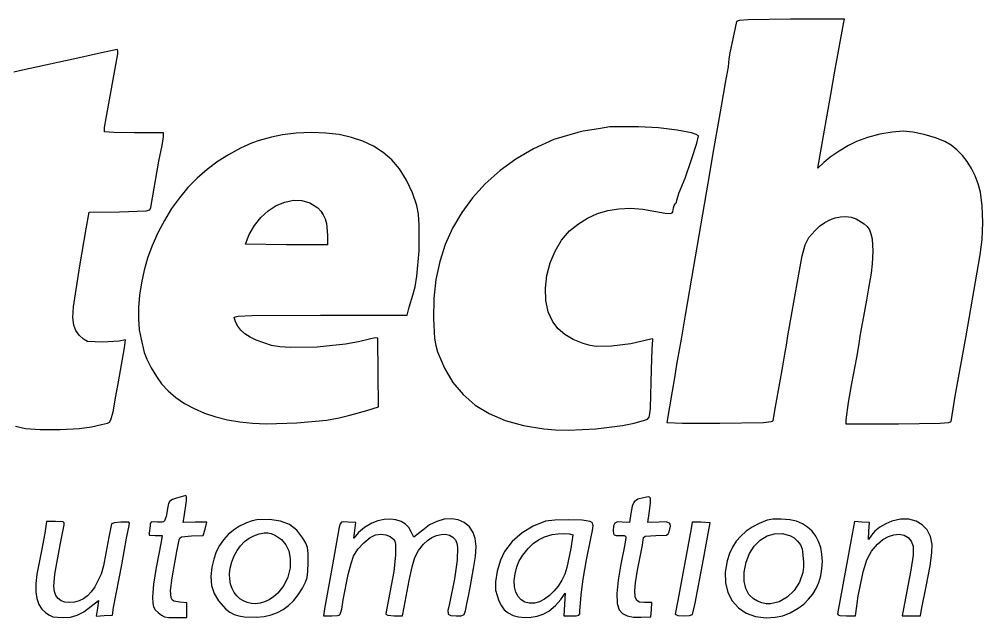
# Model space of a CAD drawing. Extents: x 0 to 706, y 0 to 209.
# Drawn here: x 502.3 to 705.5, y 43 to 169.3 of the extents above; entities that cross this region are included whole.
import ezdxf

# ---------------------------------------------------------------- set-up
doc = ezdxf.new("R2010")
doc.units = 0
doc.header["$MEASUREMENT"] = 0
doc.layers.add('Layer 1', color=7, linetype='Continuous')

msp = doc.modelspace()

# ---------------------------------------------------------------- linework, layer by layer
at = {"layer": 'Layer 1'}
for p, q in [((653.543, 168.892), (653.005, 166.158)), ((654.145344, 169.104766), (653.543, 168.892)), ((656.02775, 169.240375), (654.145344, 169.104766)), ((665.003, 169.333), (656.02775, 169.240375)), ((676.332, 169.333), (665.003, 169.333)), ((676.122, 168.363), (676.332, 169.333)), ((674.324, 158.397), (676.122, 168.363)), ((653.005, 166.158), (652.259, 162.564)), ((522.933, 162.934), (519.642, 162.224)), ((523.083125, 162.6835), (522.933, 162.934)), ((523.033, 162.013), (523.083125, 162.6835)), ((515.232, 161.243), (502.937, 158.589)), ((519.642, 162.224), (515.232, 161.243)), ((520.573, 148.445), (523.033, 162.013)), ((651.993, 160.977), (651.82725, 159.268375)), ((652.259, 162.564), (651.993, 160.977)), ((502.937, 158.589), (501.137875, 158.160875)), ((651.82725, 159.268375), (651.219, 155.927)), ((673.473, 153.458), (674.324, 158.397)), ((651.219, 155.927), (650.34, 150.988)), ((671.933, 144.715), (673.473, 153.458)), ((650.34, 150.988), (648.737, 141.816)), ((520.28375, 146.4675), (520.573, 148.445)), ((520.275, 145.534), (520.28375, 146.4675)), ((626.887, 146.651), (624.486, 146.231)), ((632.884, 146.646), (626.887, 146.651)), ((637.105031, 146.381), (632.884, 146.646)), ((641.05475, 145.912), (637.105031, 146.381)), ((522.20575, 145.4), (520.275, 145.534)), ((526.58, 145.344), (522.20575, 145.4)), ((532.695, 145.344), (526.58, 145.344)), ((532.383, 142.662), (532.695, 144.515)), ((532.695, 144.515), (532.695, 145.344)), ((555.515, 144.466), (552.856, 143.767)), ((557.816875, 144.932875), (555.515, 144.466)), ((560.67, 145.276), (557.816875, 144.932875)), ((563.895078, 145.418791), (560.67, 145.276)), ((566.912125, 145.322203), (563.895078, 145.418791)), ((569.724984, 144.98517), (566.912125, 145.322203)), ((572.3375, 144.406625), (569.724984, 144.98517)), ((574.753516, 143.585502), (572.3375, 144.406625)), ((620.089, 145.417), (615.068, 143.965)), ((621.217, 145.689), (620.089, 145.417)), ((624.486, 146.231), (621.217, 145.689)), ((644.096594, 145.33425), (641.05475, 145.912)), ((645.078137, 145.034359), (644.096594, 145.33425)), ((645.594, 144.743), (645.078137, 145.034359)), ((645.231328, 143.169734), (645.594, 144.743)), ((670.754, 137.912), (671.933, 144.715)), ((681.1975, 144.384969), (678.921, 143.547)), ((683.7965, 145.06825), (681.1975, 144.384969)), ((686.40675, 145.528406), (683.7965, 145.06825)), ((688.717, 145.697), (686.40675, 145.528406)), ((690.765359, 145.512203), (688.717, 145.697)), ((693.187125, 145.024125), (690.765359, 145.512203)), ((695.576828, 144.332234), (693.187125, 145.024125)), ((697.529, 143.536), (695.576828, 144.332234)), ((531.686, 139.347), (532.383, 142.662)), ((551.244078, 143.203266), (548.929125, 142.106375)), ((552.856, 143.767), (551.244078, 143.203266)), ((576.976875, 142.520734), (574.753516, 143.585502)), ((579.011422, 141.211256), (576.976875, 142.520734)), ((615.068, 143.965), (610.721516, 141.969141)), ((644.116125, 139.737125), (645.231328, 143.169734)), ((677.211937, 142.662625), (675.22875, 141.458)), ((678.921, 143.547), (677.211937, 142.662625)), ((698.852365, 142.739342), (697.529, 143.536)), ((700.090734, 141.751234), (698.852365, 142.739342)), ((546.418609, 140.735547), (544.22, 139.35)), ((548.929125, 142.106375), (546.418609, 140.735547)), ((580.861, 139.656), (579.011422, 141.211256)), ((610.721516, 141.969141), (606.999125, 139.829375)), ((648.737, 141.816), (647.528, 134.761)), ((675.22875, 141.458), (673.365187, 140.186625)), ((701.231393, 140.589854), (700.090734, 141.751234)), ((702.261625, 139.273375), (701.231393, 140.589854)), ((530.013, 129.565), (531.686, 139.347)), ((544.22, 139.35), (541.934092, 137.633482)), ((582.451875, 137.779281), (580.861, 139.656)), ((606.999125, 139.829375), (603.690172, 137.408922)), ((642.716109, 135.813453), (644.116125, 139.737125)), ((672.015, 139.102), (670.754, 137.912)), ((673.365187, 140.186625), (672.015, 139.102)), ((703.168717, 137.819975), (702.261625, 139.273375)), ((541.934092, 137.633482), (539.817859, 135.785422)), ((583.9715, 135.347), (582.451875, 137.779281)), ((603.690172, 137.408922), (600.584, 134.571)), ((703.939953, 136.247828), (703.168717, 137.819975)), ((704.562619, 134.575111), (703.939953, 136.247828)), ((539.817859, 135.785422), (537.863416, 133.795682)), ((585.256375, 132.658219), (583.9715, 135.347)), ((600.584, 134.571), (597.913902, 131.618996)), ((641.499, 132.767), (642.716109, 135.813453)), ((647.528, 134.761), (644.489, 117.122)), ((705.024, 132.82), (704.562619, 134.575111)), ((537.863416, 133.795682), (536.062875, 131.654125)), ((586.143, 130.012), (585.256375, 132.658219)), ((640.998, 131.112), (641.499, 132.767)), ((705.401219, 129.935516), (705.024, 132.82)), ((536.062875, 131.654125), (534.40835, 129.350615)), ((556.49175, 130.006875), (558.292832, 130.751643)), ((558.292832, 130.751643), (560.115219, 131.115797)), ((560.115219, 131.115797), (561.893684, 131.065271)), ((561.893684, 131.065271), (563.563, 130.566)), ((563.563, 130.566), (565.255078, 129.499937)), ((597.913902, 131.618996), (595.620094, 128.508531)), ((640.394375, 130.0215), (640.645, 130.351)), ((640.645, 130.351), (640.89425, 130.664375)), ((640.89425, 130.664375), (640.998, 131.112)), ((516.415, 125.059), (517.019, 128.587)), ((517.019, 128.587), (523.441, 128.683)), ((523.441, 128.683), (529.04375, 128.869375)), ((529.04375, 128.869375), (529.813562, 129.114016)), ((529.813562, 129.114016), (530.013, 129.565)), ((534.40835, 129.350615), (532.891953, 126.875016)), ((553.214406, 127.511766), (554.777199, 128.915561)), ((554.777199, 128.915561), (556.49175, 130.006875)), ((565.255078, 129.499937), (565.894686, 128.836102)), ((565.894686, 128.836102), (566.404625, 128.0705)), ((566.404625, 128.0705), (566.790861, 127.192211)), ((586.458424, 128.181496), (586.143, 130.012)), ((586.638578, 125.874719), (586.458424, 128.181496)), ((595.620094, 128.508531), (593.700301, 125.233676)), ((622.163203, 127.374078), (624.239451, 128.314271)), ((624.239451, 128.314271), (626.442625, 128.969875)), ((626.442625, 128.969875), (628.774846, 129.341369)), ((628.774846, 129.341369), (631.238234, 129.429234)), ((631.238234, 129.429234), (633.834912, 129.233951)), ((633.834912, 129.233951), (636.567, 128.756)), ((636.567, 128.756), (638.537344, 128.370359)), ((638.537344, 128.370359), (639.6585, 128.339375)), ((639.6585, 128.339375), (639.973582, 128.472084)), ((639.973582, 128.472084), (640.163906, 128.711703)), ((640.163906, 128.711703), (640.287, 129.536)), ((640.287, 129.536), (640.394375, 130.0215)), ((705.5225, 126.427875), (705.401219, 129.935516)), ((532.891953, 126.875016), (531.505799, 124.217189)), ((551.868598, 125.829557), (553.214406, 127.511766)), ((566.790861, 127.192211), (567.059359, 126.190313)), ((567.059359, 126.190313), (567.267, 123.772)), ((618.383, 124.638), (620.21176, 126.148814)), ((620.21176, 126.148814), (622.163203, 127.374078)), ((671.110111, 125.635998), (672.184141, 126.399422)), ((672.184141, 126.399422), (673.292881, 126.989666)), ((673.292881, 126.989666), (674.420125, 127.402125)), ((674.420125, 127.402125), (675.549666, 127.632193)), ((675.549666, 127.632193), (676.665297, 127.675266)), ((676.665297, 127.675266), (677.750811, 127.526736)), ((677.750811, 127.526736), (678.79, 127.182)), ((678.79, 127.182), (680.521703, 126.182766)), ((680.521703, 126.182766), (681.136732, 125.580826)), ((705.388781, 122.809047), (705.5225, 126.427875)), ((515.056, 117.298), (516.415, 125.059)), ((531.505799, 124.217189), (530.242, 121.367)), ((550.805, 123.903), (551.868598, 125.829557)), ((586.622375, 120.48175), (586.638578, 125.874719)), ((593.700301, 125.233676), (592.15225, 121.7885)), ((616.681596, 122.695881), (618.383, 124.638)), ((668.848078, 123.285953), (670.087, 124.704)), ((670.087, 124.704), (671.110111, 125.635998)), ((681.136732, 125.580826), (681.605125, 124.870875)), ((681.605125, 124.870875), (681.942314, 124.023064)), ((681.942314, 124.023064), (682.163734, 123.007547)), ((549.981, 121.874), (550.805, 123.903)), ((567.267, 123.772), (567.267, 121.708)), ((615.298766, 120.409359), (616.681596, 122.695881)), ((668.039375, 121.728875), (668.848078, 123.285953)), ((682.163734, 123.007547), (682.321, 120.354)), ((705.001, 119.591), (705.388781, 122.809047)), ((530.242, 121.367), (529.351848, 118.919273)), ((558.624, 121.708), (549.981, 121.874)), ((567.267, 121.708), (558.624, 121.708)), ((586.152984, 115.131906), (586.622375, 120.48175)), ((592.15225, 121.7885), (590.973668, 118.167074)), ((614.254584, 117.886189), (615.298766, 120.409359)), ((667.419484, 119.371359), (668.039375, 121.728875)), ((682.321, 120.354), (682.216375, 117.7295)), ((529.351848, 118.919273), (528.620344, 116.349813)), ((590.973668, 118.167074), (590.162281, 114.363469)), ((613.569125, 115.234125), (614.254584, 117.886189)), ((666.747, 115.552), (667.419484, 119.371359)), ((702.023, 102.481), (705.001, 119.591)), ((513.684, 108.627875), (515.056, 117.298)), ((528.620344, 116.349813), (528.054543, 113.71932)), ((644.489, 117.122), (642.782, 106.891)), ((682.216375, 117.7295), (681.967, 115.711)), ((585.766654, 112.879035), (586.152984, 115.131906)), ((590.162281, 114.363469), (589.715816, 110.371754)), ((613.262463, 112.56092), (613.569125, 115.234125)), ((665.348, 107.614), (666.747, 115.552)), ((681.967, 115.711), (681.404, 112.536)), ((528.054543, 113.71932), (527.6615, 111.0885)), ((585.289, 111.124), (585.766654, 112.879035)), ((613.354672, 109.974328), (613.262463, 112.56092)), ((681.404, 112.536), (681.021, 110.066)), ((527.6615, 111.0885), (527.44827, 108.518055)), ((584.541, 108.567), (585.289, 111.124)), ((589.715816, 110.371754), (589.632, 106.186)), ((613.865826, 107.582104), (613.354672, 109.974328)), ((681.021, 110.066), (680.156, 105.48)), ((513.572406, 106.397172), (513.684, 108.627875)), ((527.44827, 108.518055), (527.421906, 106.068687)), ((584.109, 106.891), (584.541, 108.567)), ((513.758, 104.739), (513.572406, 106.397172)), ((527.421906, 106.068687), (527.589465, 103.801102)), ((547.639, 106.45), (548.434719, 106.665719)), ((547.890135, 105.478719), (547.639, 106.45)), ((548.434719, 106.665719), (551.316, 106.801)), ((551.316, 106.801), (565.841, 106.891)), ((565.841, 106.891), (584.109, 106.891)), ((589.632, 106.186), (589.874875, 101.916625)), ((614.816, 105.492), (613.865826, 107.582104)), ((642.782, 106.891), (641.885, 101.776)), ((664.427, 102.481), (665.348, 107.614)), ((514.172828, 103.664766), (513.758, 104.739)), ((514.903875, 102.614625), (514.172828, 103.664766)), ((527.589465, 103.801102), (527.958, 101.776)), ((548.346453, 104.573625), (547.890135, 105.478719)), ((549.008951, 103.733969), (548.346453, 104.573625)), ((549.878625, 102.959), (549.008951, 103.733969)), ((615.9545, 103.997922), (614.816, 105.492)), ((617.38325, 102.753875), (615.9545, 103.997922)), ((680.156, 105.48), (679.671, 102.834)), ((515.790734, 101.776172), (514.903875, 102.614625)), ((516.673, 101.337), (515.790734, 101.776172)), ((524.685, 101.651), (523.333, 101.397)), ((524.444, 99.9495), (524.685, 101.651)), ((527.958, 101.776), (528.646, 98.9537)), ((550.956471, 102.247969), (549.878625, 102.959)), ((552.243484, 101.600125), (550.956471, 102.247969)), ((576.175, 101.782), (573.806473, 101.210227)), ((577.373625, 102.052625), (576.175, 101.782)), ((577.904, 102.021), (577.373625, 102.052625)), ((577.999, 94.6364), (577.904, 102.021)), ((589.874875, 101.916625), (590.133328, 100.471141)), ((619.137125, 101.734641), (617.38325, 102.753875)), ((621.251, 100.915), (619.137125, 101.734641)), ((635.485, 101.825), (631.32175, 100.784875)), ((635.894625, 101.873875), (635.485, 101.825)), ((635.780125, 99.723362), (635.948, 101.706)), ((635.948, 101.706), (635.894625, 101.873875)), ((641.885, 101.776), (640.952, 96.4842)), ((664.105, 100.541), (664.427, 102.481)), ((679.671, 102.834), (679.293, 100.421)), ((699.742, 89.7814), (702.023, 102.481)), ((519.89425, 101.174625), (516.673, 101.337)), ((523.333, 101.397), (519.89425, 101.174625)), ((523.226, 92.78), (524.444, 99.9495)), ((555.449, 100.491), (552.243484, 101.600125)), ((557.217715, 100.176869), (555.449, 100.491)), ((559.519656, 100.017198), (557.217715, 100.176869)), ((565.1265, 100.124038), (559.519656, 100.017198)), ((571.076094, 100.737108), (565.1265, 100.124038)), ((573.806473, 101.210227), (571.076094, 100.737108)), ((590.133328, 100.471141), (590.528, 99.13)), ((622.723422, 100.494563), (621.251, 100.915)), ((623.989875, 100.274), (622.723422, 100.494563)), ((627.223, 100.296), (623.989875, 100.274)), ((631.32175, 100.784875), (627.223, 100.296)), ((635.655, 95.4068), (635.780125, 99.723362)), ((663.768, 98.6009), (664.105, 100.541)), ((679.293, 100.421), (678.875, 97.9518)), ((528.646, 98.9537), (529.151687, 97.599397)), ((529.151687, 97.599397), (530.0785, 95.772575)), ((590.528, 99.13), (591.957125, 95.693037)), ((663.325, 96.1314), (663.768, 98.6009)), ((678.875, 97.9518), (677.846, 92.4273)), ((530.0785, 95.772575), (531.195812, 93.891116)), ((591.957125, 95.693037), (593.740625, 92.684397)), ((640.952, 96.4842), (640.478, 93.662)), ((662.687, 92.6036), (663.325, 96.1314)), ((531.195812, 93.891116), (532.273, 92.3729)), ((578.041, 87.4968), (577.999, 94.6364)), ((635.426, 87.2411), (635.655, 95.4068)), ((640.478, 93.662), (639.986, 90.8398)), ((522.678, 89.7814), (523.226, 92.78)), ((532.273, 92.3729), (533.670236, 90.873087)), ((593.740625, 92.684397), (595.897062, 90.090614)), ((661.802, 87.4884), (662.687, 92.6036)), ((677.846, 92.4273), (677.129, 88.4197)), ((522.108562, 86.46815), (522.678, 89.7814)), ((533.670236, 90.873087), (535.296891, 89.495616)), ((535.296891, 89.495616), (537.133756, 88.249849)), ((595.897062, 90.090614), (598.445, 87.898225)), ((639.986, 90.8398), (638.883, 84.2202)), ((698.882, 84.4016), (699.742, 89.7814)), ((537.133756, 88.249849), (539.161625, 87.14515)), ((575.564, 86.7775), (578.041, 87.4968)), ((598.445, 87.898225), (601.403, 86.093764)), ((661.304, 84.6661), (661.802, 87.4884)), ((677.129, 88.4197), (676.628, 84.8037)), ((521.61075, 84.753225), (522.108562, 86.46815)), ((539.161625, 87.14515), (541.361291, 86.190882)), ((541.361291, 86.190882), (543.713547, 85.396409)), ((543.713547, 85.396409), (546.199186, 84.771094)), ((569.772449, 85.189397), (572.03, 85.7418)), ((572.03, 85.7418), (575.564, 86.7775)), ((601.403, 86.093764), (604.789625, 84.663766)), ((635.154625, 85.308925), (635.327297, 86.006091)), ((635.327297, 86.006091), (635.426, 87.2411)), ((501.486717, 83.402056), (503.591, 82.9485)), ((517.525, 83.2914), (519.642, 83.7623)), ((519.642, 83.7623), (520.887563, 84.047613)), ((520.887563, 84.047613), (521.295891, 84.311068)), ((521.295891, 84.311068), (521.61075, 84.753225)), ((546.199186, 84.771094), (548.799, 84.3243)), ((548.799, 84.3243), (551.44177, 84.070926)), ((551.44177, 84.070926), (554.418406, 83.956383)), ((554.418406, 83.956383), (560.85475, 84.112162)), ((560.85475, 84.112162), (567.070969, 84.728386)), ((567.070969, 84.728386), (569.772449, 85.189397)), ((604.789625, 84.663766), (608.623437, 83.594766)), ((608.623437, 83.594766), (612.923, 82.8733)), ((623.89225, 82.851988), (629.506625, 83.570448)), ((629.506625, 83.570448), (632.007789, 84.083087)), ((632.007789, 84.083087), (634.176, 84.687)), ((634.176, 84.687), (634.805141, 84.939322)), ((634.805141, 84.939322), (635.154625, 85.308925)), ((638.883, 84.2202), (642.161875, 84.0573)), ((642.161875, 84.0573), (650.048, 84.0438)), ((650.048, 84.0438), (659.248625, 84.214363)), ((659.248625, 84.214363), (660.863609, 84.388177)), ((660.863609, 84.388177), (661.192396, 84.512011)), ((661.192396, 84.512011), (661.304, 84.6661)), ((676.628, 84.8037), (676.628, 83.9606)), ((676.628, 83.9606), (687.741, 83.9606)), ((687.741, 83.9606), (696.542875, 84.052513)), ((696.542875, 84.052513), (698.346797, 84.188033)), ((698.346797, 84.188033), (698.882, 84.4016)), ((503.591, 82.9485), (506.685203, 82.73745)), ((506.685203, 82.73745), (510.904875, 82.74555)), ((510.904875, 82.74555), (514.951109, 82.94085)), ((514.951109, 82.94085), (517.525, 83.2914)), ((612.923, 82.8733), (615.391117, 82.665071)), ((615.391117, 82.665071), (618.1065, 82.597608)), ((618.1065, 82.597608), (623.89225, 82.851988)), ((533.773187, 67.13992), (533.604, 66.4106)), ((534.05525, 67.604238), (533.773187, 67.13992)), ((534.577688, 67.928661), (534.05525, 67.604238)), ((535.468, 68.2383), (534.577688, 67.928661)), ((537.409, 68.7664), (535.468, 68.2383)), ((537.042, 64.2625), (537.527, 67.661313)), ((537.543188, 68.499095), (537.409, 68.7664)), ((537.527, 67.661313), (537.543188, 68.499095)), ((631.985625, 67.4533), (631.542234, 66.51485)), ((632.739703, 68.0019), (631.985625, 67.4533)), ((633.942, 68.3315), (632.739703, 68.0019)), ((634.962859, 68.498609), (633.942, 68.3315)), ((635.251658, 68.446929), (634.962859, 68.498609)), ((635.152, 64.9667), (635.433328, 67.190103)), ((635.415125, 68.242775), (635.251658, 68.446929)), ((635.433328, 67.190103), (635.415125, 68.242775)), ((533.604, 66.4106), (533.246094, 64.39302)), ((631.542234, 66.51485), (631.272, 65.0157)), ((508.034, 63.3231), (507.634, 60.8536)), ((509.942, 63.3231), (508.034, 63.3231)), ((511.518125, 63.208837), (509.942, 63.3231)), ((511.728359, 62.996105), (511.518125, 63.208837)), ((522.3335, 63.048687), (521.758, 62.8493)), ((523.716, 63.2021), (522.3335, 63.048687)), ((525.388125, 63.193388), (523.716, 63.2021)), ((525.543703, 62.947217), (525.388125, 63.193388)), ((530.094375, 63.1757), (529.907516, 62.908259)), ((530.558547, 63.252491), (530.094375, 63.1757)), ((531.425, 63.2045), (530.558547, 63.252491)), ((532.400531, 63.148986), (531.425, 63.2045)), ((532.704371, 63.223296), (532.400531, 63.148986)), ((532.92625, 63.425488), (532.704371, 63.223296)), ((533.246094, 64.39302), (532.92625, 63.425488)), ((536.838, 63.0853), (537.042, 64.2625)), ((539.353, 63.2042), (536.838, 63.0853)), ((541.868, 63.1876), (539.353, 63.2042)), ((541.463, 61.7028), (541.868, 63.1876)), ((550.236, 63.0193), (548.754826, 62.304189)), ((551.387125, 63.45688), (550.236, 63.0193)), ((552.404, 63.696038), (551.387125, 63.45688)), ((555.031, 63.7256), (552.404, 63.696038)), ((557.372422, 63.398633), (555.031, 63.7256)), ((559.270125, 62.670613), (557.372422, 63.398633)), ((570.24125, 63.146775), (569.957, 62.792397)), ((570.752375, 63.251516), (570.24125, 63.146775)), ((571.658, 63.2035), (570.752375, 63.251516)), ((573.241, 63.0775), (571.658, 63.2035)), ((573.035, 61.4364), (573.241, 63.0775)), ((577.915609, 63.476235), (576.616, 62.9738)), ((579.230688, 63.750014), (577.915609, 63.476235)), ((580.516234, 63.80504), (579.230688, 63.750014)), ((581.72725, 63.651212), (580.516234, 63.80504)), ((582.818734, 63.298434), (581.72725, 63.651212)), ((583.745688, 62.756605), (582.818734, 63.298434)), ((590.366609, 63.345548), (588.834232, 62.586052)), ((591.918275, 63.773411), (590.366609, 63.345548)), ((593.434375, 63.872062), (591.918275, 63.773411)), ((594.860053, 63.643925), (593.434375, 63.872062)), ((596.140453, 63.09142), (594.860053, 63.643925)), ((597.220721, 62.216971), (596.140453, 63.09142)), ((613.305, 63.3852), (610.702016, 62.35233)), ((615.242172, 63.623795), (613.305, 63.3852)), ((618.154625, 63.688137), (615.242172, 63.623795)), ((621.001266, 63.585211), (618.154625, 63.688137)), ((622.741, 63.322), (621.001266, 63.585211)), ((623.165203, 63.011855), (622.741, 63.322)), ((623.324375, 62.423113), (623.165203, 63.011855)), ((628.490172, 63.219558), (627.915375, 62.989688)), ((629.492, 63.2052), (628.490172, 63.219558)), ((631.031, 63.0828), (629.492, 63.2052)), ((631.272, 65.0157), (631.031, 63.0828)), ((634.904, 63.0821), (635.152, 64.9667)), ((637.246, 63.2028), (634.904, 63.0821)), ((638.725141, 63.224158), (637.246, 63.2028)), ((639.464875, 62.988388), (638.725141, 63.224158)), ((644.251, 63.1467), (644.024, 61.8238)), ((646.152, 63.1467), (644.251, 63.1467)), ((648.053, 63.0585), (646.152, 63.1467)), ((647.491, 59.9717), (648.053, 63.0585)), ((660.048, 63.6025), (658.373357, 62.908475)), ((661.2575, 63.792237), (660.048, 63.6025)), ((663.00625, 63.8007), (661.2575, 63.792237)), ((664.819125, 63.647163), (663.00625, 63.8007)), ((666.221, 63.3509), (664.819125, 63.647163)), ((667.475766, 62.806746), (666.221, 63.3509)), ((678.486, 63.3231), (678.06, 61.03)), ((680.051, 63.1975), (678.486, 63.3231)), ((681.615, 63.0719), (680.051, 63.1975)), ((681.522, 61.3006), (681.615, 63.0719)), ((686.312, 63.3792), (685.060828, 62.843442)), ((688.18857, 63.792575), (686.312, 63.3792)), ((689.919688, 63.778527), (688.18857, 63.792575)), ((691.461336, 63.371893), (689.919688, 63.778527)), ((692.7695, 62.607512), (691.461336, 63.371893)), ((511.315, 60.5009), (511.709, 62.6175)), ((511.709, 62.6175), (511.728359, 62.996105)), ((521.758, 62.8493), (521.197, 59.9717)), ((524.924, 59.8041), (525.453, 62.4499)), ((525.453, 62.4499), (525.543703, 62.947217)), ((529.873, 62.3843), (529.658, 60.8826)), ((529.907516, 62.908259), (529.873, 62.3843)), ((541.058, 60.3534), (541.463, 61.7028)), ((547.450172, 61.478911), (546.314338, 60.533649)), ((548.754826, 62.304189), (547.450172, 61.478911)), ((560.821516, 61.487511), (559.270125, 62.670613)), ((562.124, 59.7953), (560.821516, 61.487511)), ((569.732, 62.0915), (569.386, 60.1481)), ((569.957, 62.792397), (569.732, 62.0915)), ((572.828, 59.7953), (573.035, 61.4364)), ((575.07275, 62.0279), (573.84, 60.9563)), ((576.616, 62.9738), (575.07275, 62.0279)), ((584.463109, 62.035626), (583.745688, 62.756605)), ((584.926, 61.1454), (584.463109, 62.035626)), ((585.499, 59.9717), (584.926, 61.1454)), ((587.376, 61.4925), (585.499, 59.9717)), ((588.834232, 62.586052), (587.376, 61.4925)), ((598.046, 61.023), (597.220721, 62.216971)), ((598.479547, 59.702331), (598.046, 61.023)), ((610.702016, 62.35233), (608.330125, 60.896412)), ((622.872, 59.7357), (623.224609, 61.387239)), ((623.224609, 61.387239), (623.324375, 62.423113)), ((627.653891, 62.404748), (627.592, 61.3539)), ((627.592, 61.3539), (627.626281, 60.785989)), ((627.915375, 62.989688), (627.653891, 62.404748)), ((639.179078, 60.685203), (639.364, 61.1182)), ((639.364, 61.1182), (639.624672, 62.338673)), ((639.607299, 62.725074), (639.464875, 62.988388)), ((639.624672, 62.338673), (639.607299, 62.725074)), ((644.024, 61.8238), (641.169, 46.6444)), ((655.590838, 61.236354), (654.467375, 60.242475)), ((656.890234, 62.122391), (655.590838, 61.236354)), ((658.373357, 62.908475), (656.890234, 62.122391)), ((668.573875, 62.104959), (667.475766, 62.806746)), ((669.512047, 61.250599), (668.573875, 62.104959)), ((670.287, 60.248725), (669.512047, 61.250599)), ((678.06, 61.03), (677.121, 56.0911)), ((681.427, 59.5297), (681.522, 61.3006)), ((682.761359, 61.272427), (682.035, 60.4575)), ((683.823625, 62.104462), (682.761359, 61.272427)), ((685.060828, 62.843442), (683.823625, 62.104462)), ((693.800164, 61.520224), (692.7695, 62.607512)), ((694.509313, 60.144867), (693.800164, 61.520224)), ((507.634, 60.8536), (506.932, 57.1495)), ((510.974, 58.737), (511.315, 60.5009)), ((521.197, 59.9717), (520.537, 56.6203)), ((523.883, 54.1508), (524.924, 59.8041)), ((529.658, 60.8826), (529.613484, 60.603528)), ((529.613484, 60.603528), (529.776625, 60.433)), ((529.776625, 60.433), (530.94, 60.3245)), ((530.94, 60.3245), (532.435, 60.3245)), ((532.23, 59.0015), (531.18, 53.6217)), ((532.435, 60.3245), (532.23, 59.0015)), ((535.518, 56.9731), (536.003, 59.4425)), ((536.003, 59.4425), (536.144063, 59.816056)), ((536.144063, 59.816056), (536.52175, 60.044)), ((536.52175, 60.044), (538.587, 60.2507)), ((538.587, 60.2507), (541.058, 60.3534)), ((545.339625, 59.458588), (544.518334, 58.243908)), ((546.314338, 60.533649), (545.339625, 59.458588)), ((548.94475, 58.190613), (549.794332, 59.057591)), ((549.794332, 59.057591), (550.744344, 59.771714)), ((550.744344, 59.771714), (551.783371, 60.319508)), ((551.783371, 60.319508), (552.9, 60.6875)), ((552.9, 60.6875), (553.963188, 60.912088)), ((553.963188, 60.912088), (554.71175, 60.94595)), ((554.71175, 60.94595), (555.408188, 60.761862)), ((555.408188, 60.761862), (556.315, 60.3326)), ((556.315, 60.3326), (557.581141, 59.488352)), ((557.581141, 59.488352), (558.520375, 58.411088)), ((562.721031, 58.741377), (562.124, 59.7953)), ((569.386, 60.1481), (568.355, 54.1508)), ((573.84, 60.9563), (572.828, 59.7953)), ((574.952, 58.824587), (576.284906, 59.923567)), ((576.284906, 59.923567), (577.45, 60.4903)), ((577.45, 60.4903), (578.54475, 60.605295)), ((578.54475, 60.605295), (579.5915, 60.483788)), ((579.5915, 60.483788), (580.50775, 60.145136)), ((580.50775, 60.145136), (581.211, 59.6087)), ((581.211, 59.6087), (581.514281, 59.158216)), ((581.514281, 59.158216), (581.67225, 58.5453)), ((587.541, 58.502), (588.398842, 59.305484)), ((588.398842, 59.305484), (589.329797, 59.922517)), ((589.329797, 59.922517), (590.29551, 60.347895)), ((590.29551, 60.347895), (591.257625, 60.576413)), ((591.257625, 60.576413), (592.177787, 60.602866)), ((592.177787, 60.602866), (593.017641, 60.422052)), ((593.017641, 60.422052), (593.73883, 60.028764)), ((593.73883, 60.028764), (594.303, 59.4178)), ((594.303, 59.4178), (594.580473, 58.771549)), ((598.637375, 58.0022), (598.479547, 59.702331)), ((606.276422, 59.081864), (604.628, 56.9731)), ((608.330125, 60.896412), (606.276422, 59.081864)), ((610.666, 58.652862), (611.78675, 59.44775)), ((611.78675, 59.44775), (613.093125, 60.049437)), ((613.093125, 60.049437), (614.716, 60.5333)), ((614.716, 60.5333), (615.918078, 60.726689)), ((615.918078, 60.726689), (617.229375, 60.788762)), ((617.229375, 60.788762), (618.361984, 60.720205)), ((618.361984, 60.720205), (619.028, 60.5217)), ((619.028, 60.5217), (618.602375, 57.59355)), ((621.969, 55.2092), (622.872, 59.7357)), ((627.626281, 60.785989), (627.80025, 60.477363)), ((627.80025, 60.477363), (628.220594, 60.349655)), ((628.220594, 60.349655), (628.994, 60.3245)), ((628.994, 60.3245), (629.901281, 60.327283)), ((629.901281, 60.327283), (630.132676, 60.188429)), ((630.22, 59.829562), (629.974719, 58.072236)), ((630.132676, 60.188429), (630.22, 59.829562)), ((633.781, 58.296), (633.898, 59.4425)), ((633.898, 59.4425), (633.973984, 59.941986)), ((633.973984, 59.941986), (634.289125, 60.204988)), ((634.289125, 60.204988), (636.547, 60.3245)), ((636.547, 60.3245), (638.783125, 60.4467)), ((638.783125, 60.4467), (639.179078, 60.685203)), ((646.633, 55.3856), (647.491, 59.9717)), ((653.512053, 59.132861), (652.717078, 57.899622)), ((654.467375, 60.242475), (653.512053, 59.132861)), ((657.317139, 58.134924), (658.571125, 59.381025)), ((658.571125, 59.381025), (660.018096, 60.263161)), ((660.018096, 60.263161), (661.606359, 60.740603)), ((661.606359, 60.740603), (663.284225, 60.772625)), ((663.284225, 60.772625), (665, 60.3185)), ((665, 60.3185), (665.737766, 59.861405)), ((665.737766, 59.861405), (666.458375, 59.162912)), ((666.458375, 59.162912), (667.049047, 58.352689)), ((670.895453, 59.104398), (670.287, 60.248725)), ((671.334125, 57.822678), (670.895453, 59.104398)), ((682.035, 60.4575), (681.427, 59.5297)), ((683.306, 58.5359), (684.444979, 59.491247)), ((684.444979, 59.491247), (685.624328, 60.153722)), ((685.624328, 60.153722), (686.796295, 60.525923)), ((686.796295, 60.525923), (687.913125, 60.61045)), ((687.913125, 60.61045), (688.927064, 60.409902)), ((688.927064, 60.409902), (689.790359, 59.926878)), ((689.790359, 59.926878), (690.455256, 59.163978)), ((690.455256, 59.163978), (690.874, 58.1238)), ((694.85293, 58.516279), (694.509313, 60.144867)), ((506.932, 57.1495), (505.949141, 52.199948)), ((509.771, 52.2106), (510.974, 58.737)), ((534.549, 51.4009), (535.518, 56.9731)), ((544.518334, 58.243908), (543.842766, 56.879795)), ((547.592531, 56.05198), (548.207012, 57.184251)), ((548.207012, 57.184251), (548.94475, 58.190613)), ((558.520375, 58.411088), (559.136922, 57.09478)), ((559.136922, 57.09478), (559.435, 55.5334)), ((563.04675, 57.793138), (562.721031, 58.741377)), ((563.182344, 56.567155), (563.04675, 57.793138)), ((572.805, 56.0146), (573.706844, 57.439539)), ((573.706844, 57.439539), (574.952, 58.824587)), ((581.67225, 58.5453), (581.631, 56.1892)), ((585.7275, 55.707363), (586.482656, 57.16943)), ((586.482656, 57.16943), (587.541, 58.502)), ((594.580473, 58.771549), (594.734781, 57.856677)), ((594.734781, 57.856677), (594.66875, 55.166962)), ((598.519766, 55.903744), (598.637375, 58.0022)), ((604.628, 56.9731), (603.790156, 55.163317)), ((608.493672, 56.234278), (609.6, 57.5894)), ((609.6, 57.5894), (610.666, 58.652862)), ((618.602375, 57.59355), (617.798, 53.6217)), ((629.974719, 58.072236), (629.19, 54.2962)), ((632.66625, 53.014525), (633.781, 58.296)), ((652.717078, 57.899622), (652.074658, 56.534865)), ((656.307828, 56.565584), (657.317139, 58.134924)), ((667.049047, 58.352689), (667.397, 57.5604)), ((667.397, 57.5604), (667.707, 54.8063)), ((671.599734, 56.408625), (671.334125, 57.822678)), ((681.0865, 55.189563), (682.037812, 57.020133)), ((682.037812, 57.020133), (683.306, 58.5359)), ((690.874, 58.1238), (690.813125, 56.223012)), ((694.787, 56.6693), (694.85293, 58.516279)), ((520.537, 56.6203), (520.0735, 53.951875)), ((543.305221, 55.356431), (542.898, 53.664)), ((543.842766, 56.879795), (543.305221, 55.356431)), ((547.112723, 54.807272), (547.592531, 56.05198)), ((559.435, 55.5334), (559.387266, 53.505102)), ((563.209, 54.68), (563.182344, 56.567155)), ((572.268234, 54.476636), (572.805, 56.0146)), ((581.631, 56.1892), (581.266, 52.7397)), ((585.125344, 53.736289), (585.7275, 55.707363)), ((594.66875, 55.166962), (594.094594, 51.240442)), ((598.127, 53.3881), (598.519766, 55.903744)), ((603.790156, 55.163317), (603.10925, 52.844763)), ((607.203891, 53.737822), (607.722875, 55.0045)), ((607.722875, 55.0045), (608.493672, 56.234278)), ((621.24, 51.1522), (621.969, 55.2092)), ((644.872375, 46.086725), (646.633, 55.3856)), ((651.577, 55.0307), (651.161621, 52.632802)), ((652.074658, 56.534865), (651.577, 55.0307)), ((655.594885, 54.713734), (656.307828, 56.565584)), ((671.689, 54.8673), (671.599734, 56.408625)), ((677.121, 56.0911), (674.864, 43.7968)), ((680.315188, 52.701186), (681.0865, 55.189563)), ((690.813125, 56.223012), (690.345, 53.0086)), ((694.414, 53.9745), (694.787, 56.6693)), ((520.0735, 53.951875), (519.574, 52.2106)), ((522.176, 45.155), (523.883, 54.1508)), ((531.18, 53.6217), (530.59375, 50.100175)), ((542.898, 53.664), (542.691672, 51.679591)), ((546.636566, 52.252824), (546.779, 53.4636)), ((546.779, 53.4636), (547.112723, 54.807272)), ((559.387266, 53.505102), (558.921125, 51.564338)), ((563.179922, 52.770955), (563.209, 54.68)), ((568.355, 54.1508), (566.689, 44.8904)), ((571.659375, 52.126263), (572.268234, 54.476636)), ((584.526, 50.8767), (585.125344, 53.736289)), ((597.401, 49.3883), (598.127, 53.3881)), ((606.853, 52.272), (607.203891, 53.737822)), ((617.798, 53.6217), (617.331373, 52.221803)), ((629.19, 54.2962), (628.602188, 50.928945)), ((632.260562, 50.391384), (632.66625, 53.014525)), ((655.23, 52.6201), (655.594885, 54.713734)), ((667.713913, 53.650813), (667.571191, 52.539213)), ((667.707, 54.8063), (667.713913, 53.650813)), ((671.360781, 51.847064), (671.606535, 53.316243)), ((671.606535, 53.316243), (671.689, 54.8673)), ((690.345, 53.0086), (688.772, 44.5376)), ((693.568, 49.5647), (694.414, 53.9745)), ((505.949141, 52.199948), (505.75924, 50.199716)), ((509.554047, 49.564802), (509.771, 52.2106)), ((519.574, 52.2106), (518.192359, 49.498441)), ((534.200687, 48.73217), (534.549, 51.4009)), ((542.691672, 51.679591), (542.856875, 49.81805)), ((546.661967, 51.125777), (546.636566, 52.252824)), ((546.841255, 50.089741), (546.661967, 51.125777)), ((558.921125, 51.564338), (558.060672, 49.778955)), ((562.672516, 50.480052), (563.032625, 51.513088)), ((563.032625, 51.513088), (563.179922, 52.770955)), ((570.636, 46.7425), (571.659375, 52.126263)), ((581.266, 52.7397), (579.614, 43.9023)), ((583.452, 45.2432), (584.526, 50.8767)), ((594.094594, 51.240442), (593.002, 45.9689)), ((603.10925, 52.844763), (602.708469, 50.544077)), ((606.695598, 50.838137), (606.853, 52.272)), ((606.758344, 49.549542), (606.695598, 50.838137)), ((616.705172, 50.899022), (615.943666, 49.680111)), ((617.331373, 52.221803), (616.705172, 50.899022)), ((620.783125, 47.80385), (621.24, 51.1522)), ((628.602188, 50.928945), (628.34175, 48.125812)), ((651.161621, 52.632802), (651.227719, 50.390467)), ((655.222172, 50.724623), (655.23, 52.6201)), ((667.571191, 52.539213), (666.888844, 50.486194)), ((670.954199, 50.464512), (671.360781, 51.847064)), ((679.587, 49.212), (680.315188, 52.701186)), ((505.75924, 50.199716), (505.772625, 48.484662)), ((509.689314, 48.5331), (509.554047, 49.564802)), ((518.192359, 49.498441), (517.446854, 48.463974)), ((530.59375, 50.100175), (530.369, 47.3306)), ((542.856875, 49.81805), (543.388641, 48.105009)), ((547.160484, 49.151998), (546.841255, 50.089741)), ((547.605708, 48.319832), (547.160484, 49.151998)), ((558.060672, 49.778955), (556.83, 48.2168)), ((561.092059, 47.811693), (562.005, 49.2455)), ((562.005, 49.2455), (562.672516, 50.480052)), ((597.033, 47.5394), (597.401, 49.3883)), ((602.708469, 50.544077), (602.711, 48.7879)), ((602.711, 48.7879), (603.440625, 46.55415)), ((607.026918, 48.427849), (606.758344, 49.549542)), ((615.943666, 49.680111), (615.071125, 48.591825)), ((632.12, 48.7244), (632.260562, 50.391384)), ((651.227719, 50.390467), (651.741145, 48.353546)), ((655.532625, 49.169113), (655.222172, 50.724623)), ((656.169516, 47.928695), (655.532625, 49.169113)), ((666.888844, 50.486194), (665.763949, 48.724297)), ((669.668395, 47.978289), (670.38925, 49.173338)), ((670.38925, 49.173338), (670.954199, 50.464512)), ((679.276, 47.6245), (679.587, 49.212)), ((692.62, 44.714), (693.568, 49.5647)), ((505.772625, 48.484662), (505.990994, 47.031401)), ((505.990994, 47.031401), (506.416047, 45.816545)), ((509.988375, 47.693088), (509.689314, 48.5331)), ((510.452201, 47.042933), (509.988375, 47.693088)), ((511.081766, 46.580805), (510.452201, 47.042933)), ((515.805162, 47.001457), (514.892453, 46.558684)), ((516.653875, 47.6341), (515.805162, 47.001457)), ((517.446854, 48.463974), (516.653875, 47.6341)), ((530.369, 47.3306), (530.417469, 46.08565)), ((534.28175, 47.220213), (534.200687, 48.73217)), ((534.517516, 46.789803), (534.28175, 47.220213)), ((534.901687, 46.518723), (534.517516, 46.789803)), ((543.388641, 48.105009), (544.282, 46.5661)), ((548.162979, 47.600524), (547.605708, 48.319832)), ((548.81835, 47.001356), (548.162979, 47.600524)), ((549.557875, 46.529612), (548.81835, 47.001356)), ((554.981236, 46.782859), (554.029671, 46.33713)), ((555.919328, 47.406988), (554.981236, 46.782859)), ((556.83, 48.2168), (555.919328, 47.406988)), ((560.122844, 46.586211), (561.092059, 47.811693)), ((596.698, 45.9519), (597.033, 47.5394)), ((607.487, 47.494687), (607.026918, 48.427849)), ((608.12427, 46.77169), (607.487, 47.494687)), ((608.924406, 46.280489), (608.12427, 46.77169)), ((613.090016, 46.914141), (612.029986, 46.37825)), ((614.111818, 47.660917), (613.090016, 46.914141)), ((615.071125, 48.591825), (614.111818, 47.660917)), ((615.38075, 45.592363), (616.504, 46.8462)), ((616.504, 46.8462), (617.415, 48.1536)), ((617.415, 48.1536), (617.286, 45.7724)), ((620.549, 44.3613), (620.783125, 47.80385)), ((628.34175, 48.125812), (628.413188, 46.004823)), ((632.226734, 47.392778), (632.12, 48.7244)), ((632.518625, 46.63395), (632.226734, 47.392778)), ((651.741145, 48.353546), (652.66775, 46.571888)), ((657.141, 46.9785), (656.169516, 47.928695)), ((658.013697, 46.464381), (657.141, 46.9785)), ((664.3005, 47.330575), (662.602488, 46.382081)), ((665.763949, 48.724297), (664.3005, 47.330575)), ((667.768809, 45.895571), (668.794094, 46.884117)), ((668.794094, 46.884117), (669.668395, 47.978289)), ((678.943, 45.4196), (679.276, 47.6245)), ((506.416047, 45.816545), (507.049482, 44.816707)), ((507.049482, 44.816707), (507.893, 44.0085)), ((511.878041, 46.304871), (511.081766, 46.580805)), ((512.842, 46.2133), (511.878041, 46.304871)), ((513.907486, 46.298419), (512.842, 46.2133)), ((514.892453, 46.558684), (513.907486, 46.298419)), ((515.872422, 44.238788), (517.466, 45.4224)), ((517.466, 45.4224), (518.994, 46.6603)), ((518.746, 45.0047), (518.497, 43.3488)), ((518.994, 46.6603), (518.746, 45.0047)), ((521.93, 43.5675), (522.176, 45.155)), ((530.417469, 46.08565), (530.5745, 45.282675)), ((530.5745, 45.282675), (530.925031, 44.687863)), ((536.17, 46.2814), (534.901687, 46.518723)), ((537.634, 46.1728), (536.17, 46.2814)), ((537.634, 44.6057), (537.634, 46.1728)), ((544.282, 46.5661), (545.864734, 44.81075)), ((545.864734, 44.81075), (546.70365, 44.181613)), ((550.367607, 46.192574), (549.557875, 46.529612)), ((551.2336, 45.997525), (550.367607, 46.192574)), ((552.141906, 45.951746), (551.2336, 45.997525)), ((553.078578, 46.06252), (552.141906, 45.951746)), ((554.029671, 46.33713), (553.078578, 46.06252)), ((556.736699, 44.070315), (557.95925, 44.724463)), ((557.95925, 44.724463), (559.08327, 45.560114)), ((559.08327, 45.560114), (560.122844, 46.586211)), ((566.689, 44.8904), (566.466, 43.3911)), ((569.999625, 43.7837), (570.338953, 44.775356)), ((570.338953, 44.775356), (570.636, 46.7425)), ((583.092, 43.3911), (583.452, 45.2432)), ((593.002, 45.9689), (592.709219, 44.506284)), ((596.430719, 44.456419), (596.698, 45.9519)), ((603.440625, 46.55415), (603.984922, 45.536369)), ((603.984922, 45.536369), (604.597, 44.6975)), ((609.87309, 46.042715), (608.924406, 46.280489)), ((610.956, 46.08), (609.87309, 46.042715)), ((612.029986, 46.37825), (610.956, 46.08)), ((613.959, 44.4142), (615.38075, 45.592363)), ((617.286, 45.7724), (617.157, 43.3911)), ((628.413188, 46.004823), (628.821, 44.684)), ((633.121953, 46.292572), (632.518625, 46.63395)), ((634.163, 46.2133), (633.121953, 46.292572)), ((635.747, 46.2133), (634.163, 46.2133)), ((635.638, 44.714), (635.747, 46.2133)), ((641.169, 46.6444), (640.645, 43.734)), ((644.317, 43.6913), (644.872375, 46.086725)), ((652.66775, 46.571888), (653.973387, 45.095344)), ((653.973387, 45.095344), (655.623906, 43.973764)), ((658.918746, 46.128991), (658.013697, 46.464381)), ((659.843149, 45.962697), (658.918746, 46.128991)), ((660.773906, 45.955869), (659.843149, 45.962697)), ((662.602488, 46.382081), (660.773906, 45.955869)), ((664.927125, 44.038633), (666.595, 45.0174)), ((666.595, 45.0174), (667.768809, 45.895571)), ((678.664, 43.3911), (678.943, 45.4196)), ((507.893, 44.0085), (508.634172, 43.509366)), ((508.634172, 43.509366), (509.349375, 43.214475)), ((509.349375, 43.214475), (511.426, 43.0383)), ((511.426, 43.0383), (513.089891, 43.14045)), ((513.089891, 43.14045), (514.492875, 43.509375)), ((514.492875, 43.509375), (515.872422, 44.238788)), ((518.497, 43.3488), (520.213, 43.4581)), ((520.213, 43.4581), (521.93, 43.5675)), ((530.925031, 44.687863), (531.554, 44.0674)), ((531.554, 44.0674), (532.245, 43.514723)), ((532.245, 43.514723), (532.918, 43.204512)), ((532.918, 43.204512), (533.813, 43.06847)), ((533.813, 43.06847), (535.17, 43.0383)), ((535.17, 43.0383), (537.634, 43.0383)), ((537.634, 43.0383), (537.634, 44.6057)), ((546.70365, 44.181613), (547.606375, 43.704375)), ((547.606375, 43.704375), (548.59699, 43.36869)), ((548.59699, 43.36869), (549.699578, 43.164212)), ((549.699578, 43.164212), (552.337, 43.1075)), ((552.337, 43.1075), (553.93966, 43.270774)), ((553.93966, 43.270774), (555.401531, 43.588733)), ((555.401531, 43.588733), (556.736699, 44.070315)), ((566.466, 43.3911), (568.239, 43.3911)), ((568.239, 43.3911), (569.379234, 43.433594)), ((569.379234, 43.433594), (569.739486, 43.549324)), ((569.739486, 43.549324), (569.999625, 43.7837)), ((579.614, 43.9023), (579.705297, 43.663336)), ((579.705297, 43.663336), (580.002375, 43.505288)), ((580.002375, 43.505288), (581.353, 43.3911)), ((581.353, 43.3911), (583.092, 43.3911)), ((592.709219, 44.506284), (592.7665, 43.737925)), ((592.7665, 43.737925), (593.297031, 43.440603)), ((593.297031, 43.440603), (594.424, 43.3911)), ((594.424, 43.3911), (595.515906, 43.426106)), ((595.515906, 43.426106), (596.11075, 43.69785)), ((596.11075, 43.69785), (596.430719, 44.456419)), ((604.597, 44.6975), (605.412793, 44.000194)), ((605.412793, 44.000194), (606.438094, 43.488719)), ((606.438094, 43.488719), (607.618785, 43.164716)), ((607.618785, 43.164716), (608.90075, 43.029825)), ((608.90075, 43.029825), (610.229871, 43.085688)), ((610.229871, 43.085688), (611.552031, 43.333944)), ((611.552031, 43.333944), (612.813113, 43.776234)), ((612.813113, 43.776234), (613.959, 44.4142)), ((617.157, 43.3911), (618.846, 43.3911)), ((618.846, 43.3911), (619.787937, 43.413108)), ((619.787937, 43.413108), (620.29525, 43.530637)), ((620.29525, 43.530637), (620.503687, 43.820948)), ((620.503687, 43.820948), (620.549, 44.3613)), ((628.821, 44.684), (629.541234, 43.904275)), ((629.541234, 43.904275), (630.526125, 43.39035)), ((630.526125, 43.39035), (631.814203, 43.129025)), ((631.814203, 43.129025), (633.444, 43.1071)), ((633.444, 43.1071), (635.53, 43.2147)), ((635.53, 43.2147), (635.638, 44.714)), ((640.645, 43.734), (641.182328, 43.490853)), ((641.182328, 43.490853), (642.383875, 43.39795)), ((642.383875, 43.39795), (643.633984, 43.462397)), ((643.633984, 43.462397), (644.317, 43.6913)), ((655.623906, 43.973764), (657.58516, 43.256999)), ((657.58516, 43.256999), (659.823, 42.9949)), ((659.823, 42.9949), (661.72375, 43.081936)), ((661.72375, 43.081936), (663.36425, 43.411662)), ((663.36425, 43.411662), (664.927125, 44.038633)), ((674.864, 43.7968), (674.992547, 43.625663)), ((674.992547, 43.625663), (675.365125, 43.498175)), ((675.365125, 43.498175), (676.764, 43.3911)), ((676.764, 43.3911), (678.664, 43.3911)), ((688.772, 44.5376), (688.543, 43.3911)), ((688.543, 43.3911), (690.477, 43.3911)), ((690.477, 43.3911), (692.41, 43.3911)), ((692.41, 43.3911), (692.62, 44.714))]:
    msp.add_line(p, q, dxfattribs=at)

doc.saveas('drawing.dxf')
